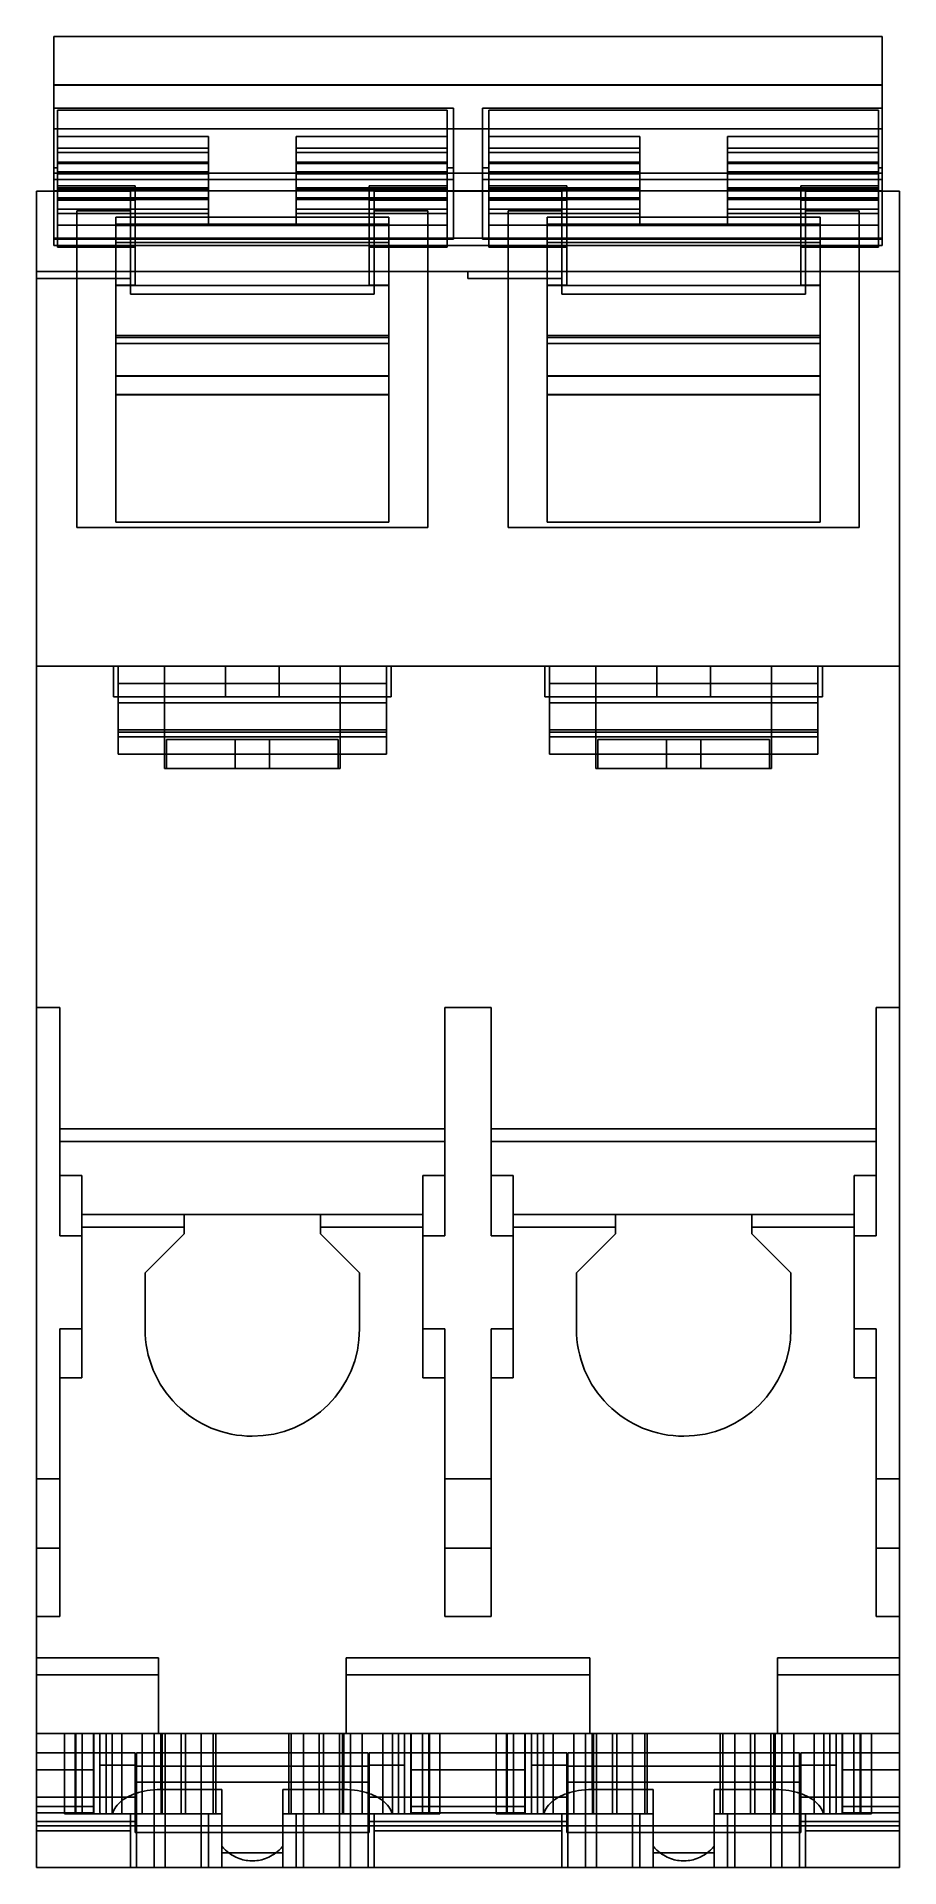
# Model space of a CAD drawing. Header units: millimetres. Extents: x 0 to 35.4, y -68.8 to 6.3.
import ezdxf

# ---------------------------------------------------------------- set-up
doc = ezdxf.new("R2010")
doc.units = ezdxf.units.MM
doc.layers.add('HIDDEN', color=7, linetype='Continuous')
doc.layers.add('THICK', color=7, linetype='Continuous')

msp = doc.modelspace()

# ---------------------------------------------------------------- linework, layer by layer
at = {"layer": 'HIDDEN'}
for p, q in [((0.7, 4.345), (34.7, 4.345)), ((0.7, 3.397), (17.1, 3.397)), ((0.85, 3.321), (16.85, 3.321)), ((0.85, 3.321), (0.85, 0.949)), ((16.85, 3.321), (16.85, 0.949)), ((17.1, 0.949), (17.1, 3.397)), ((18.3, 3.397), (34.7, 3.397)), ((18.3, 0.949), (18.3, 3.397)), ((18.55, 3.321), (18.55, 0.949)), ((18.55, 3.321), (34.55, 3.321)), ((34.55, 3.321), (34.55, 0.949)), ((0.7, 2.546), (34.7, 2.546)), ((0.85, 2.233), (7.05, 2.233)), ((0.85, 1.757), (7.05, 1.757)), ((0.85, 1.578), (7.05, 1.578)), ((7.05, 2.233), (7.05, 1.757)), ((7.05, 1.757), (7.05, 1.158)), ((10.65, 2.233), (10.65, 1.757)), ((16.85, 2.233), (10.65, 2.233)), ((10.65, 1.757), (10.65, 1.158)), ((16.85, 1.757), (10.65, 1.757)), ((16.85, 1.578), (10.65, 1.578)), ((18.55, 2.233), (24.75, 2.233)), ((18.55, 1.757), (24.75, 1.757)), ((18.55, 1.578), (24.75, 1.578)), ((24.75, 2.233), (24.75, 1.757)), ((24.75, 1.757), (24.75, 1.158)), ((28.35, 2.233), (28.35, 1.757)), ((34.55, 2.233), (28.35, 2.233)), ((28.35, 1.757), (28.35, 1.158)), ((34.55, 1.757), (28.35, 1.757)), ((34.55, 1.578), (28.35, 1.578)), ((0.7, 0.949), (0.85, 0.949)), ((0.85, 1.181), (7.05, 1.181)), ((7.05, 1.121), (0.85, 1.121)), ((0.85, -1.98), (0.85, 0.949)), ((0.85, 0.785), (7.05, 0.785)), ((7.05, 0.778), (0.85, 0.778)), ((7.05, 1.181), (7.05, 0.705)), ((10.65, 1.181), (10.65, 0.705)), ((16.85, 1.181), (10.65, 1.181)), ((16.85, 1.121), (10.65, 1.121)), ((16.85, 0.785), (10.65, 0.785)), ((16.85, 0.778), (10.65, 0.778)), ((16.85, -1.98), (16.85, 0.949)), ((16.85, 0.949), (17.1, 0.949)), ((17.1, -1.98), (17.1, 0.949)), ((18.3, -1.98), (18.3, 0.949)), ((18.3, 0.949), (18.55, 0.949)), ((18.55, 1.181), (24.75, 1.181)), ((24.75, 1.121), (18.55, 1.121)), ((18.55, -1.98), (18.55, 0.949)), ((18.55, 0.785), (24.75, 0.785)), ((24.75, 0.778), (18.55, 0.778)), ((24.75, 1.181), (24.75, 0.705)), ((34.55, 1.181), (28.35, 1.181)), ((28.35, 1.181), (28.35, 0.705)), ((34.55, 1.121), (28.35, 1.121)), ((34.55, 0.785), (28.35, 0.785)), ((34.55, 0.778), (28.35, 0.778)), ((34.55, 0.949), (34.7, 0.949)), ((34.55, -1.98), (34.55, 0.949)), ((0.7, 0.729), (34.7, 0.729)), ((0.7, 0.468), (17.1, 0.468)), ((0.85, 0.705), (7.05, 0.705)), ((0.85, 0.209), (4.05, 0.209)), ((0.85, 0.13), (7.05, 0.13)), ((7.05, 0.056), (0.85, 0.056)), ((0.85, 0.049), (7.05, 0.049)), ((4.05, 0.209), (4.05, -0.372)), ((7.05, 0.705), (7.05, 0.049)), ((7.05, 0.049), (7.05, -0.743)), ((10.65, 0.705), (10.65, 0.049)), ((16.85, 0.705), (10.65, 0.705)), ((16.85, 0.13), (10.65, 0.13)), ((16.85, 0.056), (10.65, 0.056)), ((10.65, 0.049), (10.65, -0.743)), ((16.85, 0.049), (10.65, 0.049)), ((16.85, 0.209), (13.65, 0.209)), ((13.65, 0.209), (13.65, -0.372)), ((18.3, 0.468), (34.7, 0.468)), ((18.55, 0.705), (24.75, 0.705)), ((18.55, 0.209), (21.75, 0.209)), ((18.55, 0.13), (24.75, 0.13)), ((24.75, 0.056), (18.55, 0.056)), ((18.55, 0.049), (24.75, 0.049)), ((21.75, 0.209), (21.75, -0.372)), ((24.75, 0.705), (24.75, 0.049)), ((24.75, 0.049), (24.75, -0.743)), ((28.35, 0.705), (28.35, 0.049)), ((34.55, 0.705), (28.35, 0.705)), ((34.55, 0.13), (28.35, 0.13)), ((34.55, 0.056), (28.35, 0.056)), ((34.55, 0.049), (28.35, 0.049)), ((28.35, 0.049), (28.35, -0.743)), ((34.55, 0.209), (31.35, 0.209)), ((31.35, 0.209), (31.35, -0.372)), ((0.7, -0.013), (3.85, -0.013)), ((7.05, -0.287), (0.85, -0.287)), ((0.85, -0.347), (7.05, -0.347)), ((0.85, -0.372), (4.05, -0.372)), ((0.85, -0.743), (7.05, -0.743)), ((3.85, -0.013), (3.85, -2.305)), ((4.05, -0.372), (4.05, -2.305)), ((7.05, -0.743), (7.05, -1.399)), ((16.85, -0.287), (10.65, -0.287)), ((16.85, -0.347), (10.65, -0.347)), ((10.65, -0.743), (10.65, -1.399)), ((16.85, -0.743), (10.65, -0.743)), ((13.65, -0.372), (13.65, -2.305)), ((16.85, -0.372), (13.65, -0.372)), ((13.85, -0.013), (21.55, -0.013)), ((13.85, -0.013), (13.85, -2.305)), ((24.75, -0.287), (18.55, -0.287)), ((18.55, -0.347), (24.75, -0.347)), ((18.55, -0.372), (21.75, -0.372)), ((18.55, -0.743), (24.75, -0.743)), ((21.55, -0.013), (21.55, -2.305)), ((21.75, -0.372), (21.75, -2.305)), ((24.75, -0.743), (24.75, -1.399)), ((34.55, -0.287), (28.35, -0.287)), ((34.55, -0.347), (28.35, -0.347)), ((28.35, -0.743), (28.35, -1.399)), ((34.55, -0.743), (28.35, -0.743)), ((34.55, -0.372), (31.35, -0.372)), ((31.35, -0.372), (31.35, -2.305)), ((31.55, -0.013), (34.7, -0.013)), ((31.55, -0.013), (31.55, -2.305)), ((0.85, -0.923), (7.05, -0.923)), ((0.85, -1.399), (7.05, -1.399)), ((3.85, -0.813), (1.65, -0.813)), ((1.65, -0.813), (1.65, -13.813)), ((3.25, -1.081), (3.25, -1.36)), ((3.25, -1.081), (14.45, -1.081)), ((3.25, -1.081), (14.45, -1.081)), ((3.25, -1.36), (4.05, -1.36)), ((3.25, -1.36), (3.25, -3.865)), ((3.25, -1.37), (14.45, -1.37)), ((14.45, -1.419), (3.25, -1.419)), ((14.45, -1.419), (3.25, -1.419)), ((16.85, -0.923), (10.65, -0.923)), ((16.85, -1.399), (10.65, -1.399)), ((13.65, -1.36), (14.45, -1.36)), ((16.05, -0.813), (13.85, -0.813)), ((14.45, -1.081), (14.45, -1.36)), ((14.45, -1.36), (14.45, -3.865)), ((16.05, -0.813), (16.05, -13.813)), ((18.55, -0.923), (24.75, -0.923)), ((18.55, -1.399), (24.75, -1.399)), ((19.35, -0.813), (19.35, -13.813)), ((21.55, -0.813), (19.35, -0.813)), ((20.95, -1.081), (20.95, -1.36)), ((20.95, -1.081), (32.15, -1.081)), ((20.95, -1.081), (32.15, -1.081)), ((20.95, -1.36), (20.95, -3.865)), ((20.95, -1.36), (21.75, -1.36)), ((20.95, -1.37), (32.15, -1.37)), ((32.15, -1.419), (20.95, -1.419)), ((32.15, -1.419), (20.95, -1.419)), ((34.55, -0.923), (28.35, -0.923)), ((34.55, -1.399), (28.35, -1.399)), ((31.35, -1.36), (32.15, -1.36)), ((33.75, -0.813), (31.55, -0.813)), ((32.15, -1.081), (32.15, -1.36)), ((32.15, -1.36), (32.15, -3.865)), ((33.75, -0.813), (33.75, -13.813)), ((0.7, -1.98), (0.85, -1.98)), ((0.85, -1.98), (16.85, -1.98)), ((0.85, -1.98), (0.85, -2.242)), ((14.45, -2.113), (3.25, -2.113)), ((16.85, -1.98), (17.1, -1.98)), ((16.85, -1.98), (16.85, -2.242)), ((18.3, -1.98), (18.55, -1.98)), ((18.55, -1.98), (34.55, -1.98)), ((18.55, -1.98), (18.55, -2.242)), ((32.15, -2.113), (20.95, -2.113)), ((34.55, -1.98), (34.55, -2.242)), ((34.55, -1.98), (34.7, -1.98)), ((0, -3.313), (0, -3.313)), ((0, -3.313), (0, -3.313)), ((0, -3.593), (3.85, -3.593)), ((3.85, -3.313), (3.85, -3.313)), ((3.85, -3.313), (3.85, -4.233)), ((4.05, -3.865), (4.05, -3.313)), ((13.65, -3.865), (13.65, -3.313)), ((13.85, -3.313), (13.85, -3.313)), ((13.85, -3.313), (13.85, -3.313)), ((13.85, -3.313), (13.85, -4.233)), ((17.7, -3.313), (17.7, -3.313)), ((17.7, -3.593), (17.7, -3.313)), ((17.7, -3.593), (21.55, -3.593)), ((21.55, -3.313), (21.55, -3.313)), ((21.55, -3.313), (21.55, -4.233)), ((21.75, -3.865), (21.75, -3.313)), ((31.35, -3.865), (31.35, -3.313)), ((31.55, -3.313), (31.55, -3.313)), ((31.55, -3.313), (31.55, -3.313)), ((31.55, -3.313), (31.55, -4.233)), ((35.4, -3.313), (35.4, -3.313)), ((35.4, -3.313), (35.4, -3.313)), ((3.25, -3.865), (4.05, -3.865)), ((3.25, -3.875), (3.25, -3.865)), ((3.25, -3.875), (14.45, -3.875)), ((3.25, -5.934), (3.25, -3.875)), ((3.85, -4.233), (13.85, -4.233)), ((3.85, -4.233), (13.85, -4.233)), ((13.65, -3.865), (14.45, -3.865)), ((14.45, -3.875), (14.45, -3.865)), ((14.45, -3.875), (14.45, -5.934)), ((20.95, -3.875), (20.95, -3.865)), ((20.95, -3.865), (21.75, -3.865)), ((20.95, -5.934), (20.95, -3.875)), ((20.95, -3.875), (32.15, -3.875)), ((21.55, -4.233), (31.55, -4.233)), ((21.55, -4.233), (31.55, -4.233)), ((31.35, -3.865), (32.15, -3.865)), ((32.15, -3.875), (32.15, -3.865)), ((32.15, -3.875), (32.15, -5.934)), ((3.25, -6.009), (3.25, -5.934)), ((3.25, -5.934), (14.45, -5.934)), ((3.25, -7.589), (3.25, -6.009)), ((14.45, -6.009), (3.25, -6.009)), ((14.45, -5.934), (14.45, -6.009)), ((14.45, -7.589), (14.45, -6.009)), ((20.95, -6.009), (20.95, -5.934)), ((20.95, -5.934), (32.15, -5.934)), ((20.95, -7.589), (20.95, -6.009)), ((32.15, -6.009), (20.95, -6.009)), ((32.15, -5.934), (32.15, -6.009)), ((32.15, -7.589), (32.15, -6.009)), ((14.45, -6.263), (3.25, -6.263)), ((14.45, -6.267), (3.25, -6.267)), ((32.15, -6.263), (20.95, -6.263)), ((32.15, -6.267), (20.95, -6.267)), ((3.25, -7.605), (3.25, -7.589)), ((14.45, -7.589), (3.25, -7.589)), ((3.25, -7.605), (3.25, -13.577)), ((3.25, -7.605), (14.45, -7.605)), ((14.45, -7.605), (14.45, -7.589)), ((14.45, -7.605), (14.45, -13.577)), ((32.15, -7.589), (20.95, -7.589)), ((20.95, -7.605), (20.95, -7.589)), ((20.95, -7.605), (20.95, -13.577)), ((20.95, -7.605), (32.15, -7.605)), ((32.15, -7.605), (32.15, -7.589)), ((32.15, -7.605), (32.15, -13.577)), ((14.45, -8.359), (3.25, -8.359)), ((14.45, -8.363), (3.25, -8.363)), ((32.15, -8.359), (20.95, -8.359)), ((32.15, -8.363), (20.95, -8.363)), ((16.05, -13.813), (1.65, -13.813)), ((3.25, -13.577), (3.25, -13.601)), ((14.45, -13.601), (3.25, -13.601)), ((14.45, -13.577), (14.45, -13.601)), ((33.75, -13.813), (19.35, -13.813)), ((20.95, -13.577), (20.95, -13.601)), ((32.15, -13.601), (20.95, -13.601)), ((32.15, -13.577), (32.15, -13.601)), ((0, -19.513), (0, -19.513)), ((0, -19.513), (0, -19.513)), ((3.15, -19.513), (3.15, -20.763)), ((3.15, -19.513), (3.15, -20.763)), ((3.35, -19.513), (3.35, -19.513)), ((3.35, -19.513), (3.35, -20.213)), ((5.25, -19.513), (5.25, -19.513)), ((5.25, -19.513), (5.25, -19.513)), ((5.25, -19.513), (5.25, -20.763)), ((7.75, -19.513), (7.75, -20.763)), ((9.949, -19.513), (9.949, -20.763)), ((12.45, -19.513), (12.45, -19.513)), ((12.45, -19.513), (12.45, -19.513)), ((12.45, -19.513), (12.45, -20.763)), ((14.35, -19.513), (14.35, -19.513)), ((14.35, -19.513), (14.35, -20.213)), ((14.55, -20.763), (14.55, -19.513)), ((14.55, -20.763), (14.55, -19.513)), ((20.85, -19.513), (20.85, -20.763)), ((20.85, -19.513), (20.85, -20.763)), ((21.05, -19.513), (21.05, -19.513)), ((21.05, -19.513), (21.05, -20.213)), ((22.95, -19.513), (22.95, -19.513)), ((22.95, -19.513), (22.95, -20.763)), ((22.95, -19.513), (22.95, -19.513)), ((25.45, -19.513), (25.45, -20.763)), ((27.649, -19.513), (27.649, -20.763)), ((30.15, -19.513), (30.15, -19.513)), ((30.15, -19.513), (30.15, -20.763)), ((30.15, -19.513), (30.15, -19.513)), ((32.05, -19.513), (32.05, -19.513)), ((32.05, -19.513), (32.05, -20.213)), ((32.25, -20.763), (32.25, -19.513)), ((32.25, -20.763), (32.25, -19.513)), ((35.4, -19.513), (35.4, -19.513)), ((35.4, -19.513), (35.4, -19.513)), ((14.35, -20.213), (3.35, -20.213)), ((3.35, -20.213), (3.35, -20.213)), ((3.35, -20.213), (3.35, -22.113)), ((3.35, -20.213), (3.35, -20.213)), ((14.35, -20.213), (3.35, -20.213)), ((14.35, -20.213), (14.35, -20.213)), ((14.35, -20.213), (14.35, -22.113)), ((14.35, -20.213), (14.35, -20.213)), ((32.05, -20.213), (21.05, -20.213)), ((21.05, -20.213), (21.05, -20.213)), ((21.05, -20.213), (21.05, -22.113)), ((21.05, -20.213), (21.05, -20.213)), ((32.05, -20.213), (21.05, -20.213)), ((32.05, -20.213), (32.05, -20.213)), ((32.05, -20.213), (32.05, -22.113)), ((32.05, -20.213), (32.05, -20.213)), ((5.25, -20.763), (3.15, -20.763)), ((14.35, -21.013), (3.35, -21.013)), ((14.35, -21.013), (3.35, -21.013)), ((5.25, -20.763), (5.25, -20.763)), ((5.25, -20.763), (5.25, -23.713)), ((5.25, -20.763), (5.25, -20.763)), ((5.25, -20.763), (5.25, -23.713)), ((14.55, -20.763), (12.45, -20.763)), ((12.45, -20.763), (12.45, -20.763)), ((12.45, -20.763), (12.45, -23.713)), ((12.45, -20.763), (12.45, -20.763)), ((12.45, -20.763), (12.45, -23.713)), ((14.55, -20.763), (14.55, -20.763)), ((22.95, -20.763), (20.85, -20.763)), ((32.05, -21.013), (21.05, -21.013)), ((32.05, -21.013), (21.05, -21.013)), ((22.95, -20.763), (22.95, -20.763)), ((22.95, -20.763), (22.95, -23.713)), ((22.95, -20.763), (22.95, -20.763)), ((22.95, -20.763), (22.95, -23.713)), ((32.25, -20.763), (30.15, -20.763)), ((30.15, -20.763), (30.15, -20.763)), ((30.15, -20.763), (30.15, -23.713)), ((30.15, -20.763), (30.15, -20.763)), ((30.15, -20.763), (30.15, -23.713)), ((32.25, -20.763), (32.25, -20.763)), ((3.35, -22.113), (3.35, -23.113)), ((14.35, -22.113), (3.35, -22.113)), ((14.35, -22.113), (3.35, -22.113)), ((14.35, -22.213), (3.35, -22.213)), ((14.35, -22.213), (3.35, -22.213)), ((14.35, -22.413), (3.35, -22.413)), ((14.35, -22.413), (3.35, -22.413)), ((5.329, -23.713), (5.329, -22.513)), ((5.329, -22.513), (12.371, -22.513)), ((5.329, -23.713), (5.329, -22.513)), ((5.329, -23.713), (5.329, -22.513)), ((5.329, -23.713), (5.329, -22.513)), ((8.15, -22.513), (8.15, -22.513)), ((8.15, -22.513), (8.15, -22.513)), ((8.15, -22.513), (8.15, -23.713)), ((8.15, -22.513), (8.15, -22.513)), ((8.15, -22.513), (8.15, -22.513)), ((9.55, -22.513), (9.55, -22.513)), ((9.55, -22.513), (9.55, -22.513)), ((9.55, -22.513), (9.55, -23.713)), ((9.55, -22.513), (9.55, -22.513)), ((9.55, -22.513), (9.55, -22.513)), ((12.371, -23.713), (12.371, -22.513)), ((12.371, -23.713), (12.371, -22.513)), ((12.371, -23.713), (12.371, -22.513)), ((12.371, -23.713), (12.371, -22.513)), ((14.35, -22.113), (14.35, -23.113)), ((21.05, -22.113), (21.05, -23.113)), ((32.05, -22.113), (21.05, -22.113)), ((32.05, -22.113), (21.05, -22.113)), ((32.05, -22.213), (21.05, -22.213)), ((32.05, -22.213), (21.05, -22.213)), ((32.05, -22.413), (21.05, -22.413)), ((32.05, -22.413), (21.05, -22.413)), ((23.029, -23.713), (23.029, -22.513)), ((23.029, -23.713), (23.029, -22.513)), ((23.029, -23.713), (23.029, -22.513)), ((23.029, -22.513), (30.071, -22.513)), ((23.029, -23.713), (23.029, -22.513)), ((25.85, -22.513), (25.85, -22.513)), ((25.85, -22.513), (25.85, -22.513)), ((25.85, -22.513), (25.85, -22.513)), ((25.85, -22.513), (25.85, -22.513)), ((25.85, -22.513), (25.85, -23.713)), ((27.25, -22.513), (27.25, -22.513)), ((27.25, -22.513), (27.25, -22.513)), ((27.25, -22.513), (27.25, -22.513)), ((27.25, -22.513), (27.25, -22.513)), ((27.25, -22.513), (27.25, -23.713)), ((30.071, -23.713), (30.071, -22.513)), ((30.071, -23.713), (30.071, -22.513)), ((30.071, -23.713), (30.071, -22.513)), ((30.071, -23.713), (30.071, -22.513)), ((32.05, -22.113), (32.05, -23.113)), ((3.35, -23.113), (3.35, -23.113)), ((3.35, -23.113), (3.35, -23.113)), ((14.35, -23.113), (3.35, -23.113)), ((14.35, -23.113), (14.35, -23.113)), ((14.35, -23.113), (14.35, -23.113)), ((21.05, -23.113), (21.05, -23.113)), ((21.05, -23.113), (21.05, -23.113)), ((32.05, -23.113), (21.05, -23.113)), ((32.05, -23.113), (32.05, -23.113)), ((32.05, -23.113), (32.05, -23.113)), ((5.25, -23.713), (5.329, -23.713)), ((5.329, -23.713), (8.15, -23.713)), ((8.15, -23.713), (8.15, -23.713)), ((8.15, -23.713), (8.15, -23.713)), ((8.15, -23.713), (9.55, -23.713)), ((8.15, -23.713), (8.15, -23.713)), ((8.15, -23.713), (8.15, -23.713)), ((9.55, -23.713), (9.55, -23.713)), ((9.55, -23.713), (9.55, -23.713)), ((9.55, -23.713), (12.371, -23.713)), ((9.55, -23.713), (9.55, -23.713)), ((9.55, -23.713), (9.55, -23.713)), ((12.45, -23.713), (12.371, -23.713)), ((22.95, -23.713), (23.029, -23.713)), ((23.029, -23.713), (25.85, -23.713)), ((25.85, -23.713), (25.85, -23.713)), ((25.85, -23.713), (25.85, -23.713)), ((25.85, -23.713), (25.85, -23.713)), ((25.85, -23.713), (25.85, -23.713)), ((25.85, -23.713), (27.25, -23.713)), ((27.25, -23.713), (27.25, -23.713)), ((27.25, -23.713), (27.25, -23.713)), ((27.25, -23.713), (27.25, -23.713)), ((27.25, -23.713), (27.25, -23.713)), ((27.25, -23.713), (30.071, -23.713)), ((30.15, -23.713), (30.071, -23.713)), ((0, -33.513), (0, -33.513)), ((0, -33.513), (0, -33.513)), ((0.95, -33.513), (0.95, -33.513)), ((0.95, -33.513), (0.95, -33.513)), ((16.75, -33.513), (16.75, -33.513)), ((16.75, -33.513), (16.75, -33.513)), ((18.65, -33.513), (18.65, -33.513)), ((18.65, -33.513), (18.65, -33.513)), ((34.45, -33.513), (34.45, -33.513)), ((34.45, -33.513), (34.45, -33.513)), ((35.4, -33.513), (35.4, -33.513)), ((35.4, -33.513), (35.4, -33.513)), ((0.95, -38.493), (16.75, -38.493)), ((0.95, -39.013), (16.75, -39.013)), ((18.65, -38.493), (34.45, -38.493)), ((18.65, -39.013), (34.45, -39.013)), ((0.95, -40.413), (1.85, -40.413)), ((16.75, -40.413), (15.85, -40.413)), ((18.65, -40.413), (19.55, -40.413)), ((34.45, -40.413), (33.55, -40.413)), ((1.85, -42.013), (6.05, -42.013)), ((6.05, -42.013), (6.05, -42.013)), ((6.05, -42.013), (6.05, -42.013)), ((11.65, -42.013), (15.85, -42.013)), ((11.65, -42.013), (11.65, -42.013)), ((11.65, -42.013), (11.65, -42.013)), ((19.55, -42.013), (23.75, -42.013)), ((23.75, -42.013), (23.75, -42.013)), ((23.75, -42.013), (23.75, -42.013)), ((29.35, -42.013), (29.35, -42.013)), ((29.35, -42.013), (33.55, -42.013)), ((29.35, -42.013), (29.35, -42.013)), ((1.85, -42.532), (6.05, -42.532)), ((6.05, -42.813), (6.05, -42.813)), ((6.05, -42.813), (6.05, -42.813)), ((11.65, -42.532), (15.85, -42.532)), ((11.65, -42.813), (11.65, -42.813)), ((11.65, -42.813), (11.65, -42.813)), ((19.55, -42.532), (23.75, -42.532)), ((23.75, -42.813), (23.75, -42.813)), ((23.75, -42.813), (23.75, -42.813)), ((29.35, -42.532), (33.55, -42.532)), ((29.35, -42.813), (29.35, -42.813)), ((29.35, -42.813), (29.35, -42.813)), ((0.95, -42.895), (1.85, -42.895)), ((16.75, -42.895), (15.85, -42.895)), ((18.65, -42.895), (19.55, -42.895)), ((34.45, -42.895), (33.55, -42.895)), ((4.45, -44.413), (4.45, -44.413)), ((4.45, -44.413), (4.45, -44.413)), ((13.25, -44.413), (13.25, -44.413)), ((13.25, -44.413), (13.25, -44.413)), ((22.15, -44.413), (22.15, -44.413)), ((22.15, -44.413), (22.15, -44.413)), ((30.95, -44.413), (30.95, -44.413)), ((30.95, -44.413), (30.95, -44.413)), ((0.95, -46.713), (0.95, -46.713)), ((0.95, -46.713), (0.95, -46.713)), ((1.85, -46.713), (1.85, -46.713)), ((1.85, -46.713), (1.85, -48.713)), ((1.85, -46.713), (1.85, -46.713)), ((4.45, -46.713), (4.45, -46.713)), ((4.45, -46.713), (4.45, -46.713)), ((13.25, -46.713), (13.25, -46.713)), ((13.25, -46.713), (13.25, -46.713)), ((15.85, -46.713), (15.85, -46.713)), ((15.85, -46.713), (15.85, -46.713)), ((15.85, -46.713), (15.85, -48.713)), ((16.75, -46.713), (16.75, -46.713)), ((16.75, -46.713), (16.75, -46.713)), ((18.65, -46.713), (18.65, -46.713)), ((18.65, -46.713), (18.65, -46.713)), ((19.55, -46.713), (19.55, -46.713)), ((19.55, -46.713), (19.55, -48.713)), ((19.55, -46.713), (19.55, -46.713)), ((22.15, -46.713), (22.15, -46.713)), ((22.15, -46.713), (22.15, -46.713)), ((30.95, -46.713), (30.95, -46.713)), ((30.95, -46.713), (30.95, -46.713)), ((33.55, -46.713), (33.55, -46.713)), ((33.55, -46.713), (33.55, -48.713)), ((33.55, -46.713), (33.55, -46.713)), ((34.45, -46.713), (34.45, -46.713)), ((34.45, -46.713), (34.45, -46.713)), ((0.95, -48.713), (0.95, -48.713)), ((0.95, -48.713), (0.95, -48.713)), ((0.95, -48.713), (1.85, -48.713)), ((1.85, -48.713), (1.85, -48.713)), ((1.85, -48.713), (1.85, -48.713)), ((15.85, -48.713), (15.85, -48.713)), ((15.85, -48.713), (15.85, -48.713)), ((16.75, -48.713), (15.85, -48.713)), ((16.75, -48.713), (16.75, -48.713)), ((16.75, -48.713), (16.75, -48.713)), ((18.65, -48.713), (18.65, -48.713)), ((18.65, -48.713), (18.65, -48.713)), ((18.65, -48.713), (19.55, -48.713)), ((19.55, -48.713), (19.55, -48.713)), ((19.55, -48.713), (19.55, -48.713)), ((33.55, -48.713), (33.55, -48.713)), ((33.55, -48.713), (33.55, -48.713)), ((34.45, -48.713), (33.55, -48.713)), ((34.45, -48.713), (34.45, -48.713)), ((34.45, -48.713), (34.45, -48.713)), ((0, -52.863), (0.95, -52.863)), ((18.65, -52.863), (16.75, -52.863)), ((35.4, -52.863), (34.45, -52.863)), ((0, -55.713), (0.95, -55.713)), ((18.65, -55.713), (16.75, -55.713)), ((35.4, -55.713), (34.45, -55.713)), ((0, -58.513), (0, -58.513)), ((0, -58.513), (0, -58.513)), ((0.95, -58.513), (0.95, -58.513)), ((0.95, -58.513), (0.95, -58.513)), ((16.75, -58.513), (16.75, -58.513)), ((16.75, -58.513), (16.75, -58.513)), ((18.65, -58.513), (18.65, -58.513)), ((18.65, -58.513), (18.65, -58.513)), ((34.45, -58.513), (34.45, -58.513)), ((34.45, -58.513), (34.45, -58.513)), ((35.4, -58.513), (35.4, -58.513)), ((35.4, -58.513), (35.4, -58.513)), ((0, -60.205), (5, -60.205)), ((5, -60.205), (5, -63.313)), ((12.7, -60.205), (12.7, -63.313)), ((22.7, -60.205), (12.7, -60.205)), ((22.7, -60.205), (22.7, -63.313)), ((30.4, -60.205), (30.4, -63.313)), ((35.4, -60.205), (30.4, -60.205)), ((0, -60.904), (5, -60.904)), ((22.7, -60.904), (12.7, -60.904)), ((35.4, -60.904), (30.4, -60.904)), ((0, -63.313), (1.15, -63.313)), ((0, -63.313), (0, -63.313)), ((0, -63.313), (0, -63.313)), ((1.613, -63.313), (1.15, -63.313)), ((2.85, -63.313), (1.15, -63.313)), ((1.15, -63.313), (1.15, -66.613)), ((1.15, -63.313), (1.15, -66.613)), ((1.583, -63.313), (1.583, -66.613)), ((1.613, -63.313), (3.1, -63.313)), ((1.613, -63.313), (1.613, -66.613)), ((1.865, -63.313), (1.865, -66.613)), ((2.33, -63.313), (2.33, -66.613)), ((2.35, -63.313), (2.35, -63.313)), ((2.35, -63.313), (2.35, -66.613)), ((2.6, -63.313), (2.6, -63.313)), ((2.6, -63.313), (2.6, -66.511)), ((2.85, -63.313), (2.85, -63.313)), ((3.1, -63.313), (3.1, -63.313)), ((3.105, -63.313), (3.5, -63.313)), ((3.5, -63.313), (3.5, -66.613)), ((3.5, -63.313), (3.5, -63.313)), ((4.336, -63.313), (4.336, -66.613)), ((4.824, -63.313), (4.824, -68.813)), ((5, -63.313), (5, -63.313)), ((5.107, -66.613), (5.107, -63.313)), ((5.153, -63.313), (5.153, -66.613)), ((5.268, -63.313), (5.268, -68.813)), ((5.928, -63.313), (5.928, -66.613)), ((6.107, -63.313), (6.107, -66.613)), ((6.107, -63.313), (6.107, -66.613)), ((6.75, -63.313), (6.75, -63.313)), ((6.75, -63.313), (6.75, -68.813)), ((7.25, -63.313), (7.25, -66.613)), ((7.35, -63.313), (7.35, -63.313)), ((7.35, -63.313), (7.35, -66.613)), ((10.35, -63.313), (10.35, -63.313)), ((10.35, -63.313), (10.35, -66.613)), ((10.45, -63.313), (10.45, -66.613)), ((10.95, -63.313), (10.95, -63.313)), ((10.95, -63.313), (10.95, -68.813)), ((11.593, -63.313), (11.593, -66.613)), ((11.593, -63.313), (11.593, -66.613)), ((11.772, -63.313), (11.772, -66.613)), ((12.432, -63.313), (12.432, -68.813)), ((12.547, -63.313), (12.547, -66.613)), ((12.593, -63.313), (12.593, -66.613)), ((12.7, -63.313), (12.7, -63.313)), ((12.876, -63.313), (12.876, -68.813)), ((13.364, -63.313), (13.364, -66.613)), ((14.595, -63.313), (14.2, -63.313)), ((14.2, -63.313), (14.2, -63.313)), ((14.2, -63.313), (14.2, -66.613)), ((14.6, -63.313), (16.087, -63.313)), ((14.6, -63.313), (14.6, -63.313)), ((16.55, -63.313), (14.85, -63.313)), ((14.85, -63.313), (14.85, -63.313)), ((15.1, -63.313), (15.1, -63.313)), ((15.1, -63.313), (15.1, -66.511)), ((15.35, -63.313), (15.35, -63.313)), ((15.35, -63.313), (15.35, -66.613)), ((15.37, -63.313), (15.37, -66.613)), ((15.835, -63.313), (15.835, -66.613)), ((16.55, -63.313), (16.087, -63.313)), ((16.087, -63.313), (16.087, -66.613)), ((16.117, -63.313), (16.117, -66.613)), ((16.55, -63.313), (16.55, -66.613)), ((16.55, -63.313), (18.85, -63.313)), ((16.55, -63.313), (16.55, -66.613)), ((19.313, -63.313), (18.85, -63.313)), ((18.85, -63.313), (18.85, -66.613)), ((20.55, -63.313), (18.85, -63.313)), ((18.85, -63.313), (18.85, -66.613)), ((19.283, -63.313), (19.283, -66.613)), ((19.313, -63.313), (20.8, -63.313)), ((19.313, -63.313), (19.313, -66.613)), ((19.565, -63.313), (19.565, -66.613)), ((20.03, -63.313), (20.03, -66.613)), ((20.05, -63.313), (20.05, -63.313)), ((20.05, -63.313), (20.05, -66.613)), ((20.3, -63.313), (20.3, -63.313)), ((20.3, -63.313), (20.3, -66.511)), ((20.55, -63.313), (20.55, -63.313)), ((20.8, -63.313), (20.8, -63.313)), ((20.805, -63.313), (21.2, -63.313)), ((21.2, -63.313), (21.2, -66.613)), ((21.2, -63.313), (21.2, -63.313)), ((22.036, -63.313), (22.036, -66.613)), ((22.524, -63.313), (22.524, -68.813)), ((22.7, -63.313), (22.7, -63.313)), ((22.807, -66.613), (22.807, -63.313)), ((22.853, -63.313), (22.853, -66.613)), ((22.968, -63.313), (22.968, -68.813)), ((23.628, -63.313), (23.628, -66.613)), ((23.807, -63.313), (23.807, -66.613)), ((23.807, -63.313), (23.807, -66.613)), ((24.45, -63.313), (24.45, -63.313)), ((24.45, -63.313), (24.45, -68.813)), ((24.95, -63.313), (24.95, -66.613)), ((25.05, -63.313), (25.05, -63.313)), ((25.05, -63.313), (25.05, -66.613)), ((28.05, -63.313), (28.05, -63.313)), ((28.05, -63.313), (28.05, -66.613)), ((28.15, -63.313), (28.15, -66.613)), ((28.65, -63.313), (28.65, -63.313)), ((28.65, -63.313), (28.65, -68.813)), ((29.293, -63.313), (29.293, -66.613)), ((29.293, -63.313), (29.293, -66.613)), ((29.472, -63.313), (29.472, -66.613)), ((30.132, -63.313), (30.132, -68.813)), ((30.247, -63.313), (30.247, -66.613)), ((30.293, -63.313), (30.293, -66.613)), ((30.4, -63.313), (30.4, -63.313)), ((30.576, -63.313), (30.576, -68.813)), ((31.064, -63.313), (31.064, -66.613)), ((32.295, -63.313), (31.9, -63.313)), ((31.9, -63.313), (31.9, -66.613)), ((31.9, -63.313), (31.9, -63.313)), ((32.3, -63.313), (32.3, -63.313)), ((32.3, -63.313), (33.787, -63.313)), ((34.25, -63.313), (32.55, -63.313)), ((32.55, -63.313), (32.55, -63.313)), ((32.8, -63.313), (32.8, -63.313)), ((32.8, -63.313), (32.8, -66.511)), ((33.05, -63.313), (33.05, -63.313)), ((33.05, -63.313), (33.05, -66.613)), ((33.07, -63.313), (33.07, -66.613)), ((33.535, -63.313), (33.535, -66.613)), ((33.787, -63.313), (33.787, -66.613)), ((34.25, -63.313), (33.787, -63.313)), ((33.817, -63.313), (33.817, -66.613)), ((34.25, -63.313), (34.25, -66.613)), ((34.25, -63.313), (35.4, -63.313)), ((34.25, -63.313), (34.25, -66.613)), ((35.4, -63.313), (35.4, -63.313)), ((35.4, -63.313), (35.4, -63.313)), ((0, -64.113), (4.05, -64.113)), ((2.6, -64.613), (4.1, -64.613)), ((4.05, -64.113), (4.05, -65.933)), ((4.1, -64.113), (13.6, -64.113)), ((4.1, -64.113), (4.1, -64.613)), ((4.1, -66.613), (4.1, -64.613)), ((13.6, -64.113), (13.6, -64.613)), ((15.1, -64.613), (13.6, -64.613)), ((13.6, -66.613), (13.6, -64.613)), ((13.65, -64.113), (21.75, -64.113)), ((13.65, -64.113), (13.65, -65.933)), ((20.3, -64.613), (21.8, -64.613)), ((21.75, -64.113), (21.75, -65.933)), ((21.8, -64.113), (31.3, -64.113)), ((21.8, -64.113), (21.8, -64.613)), ((21.8, -66.613), (21.8, -64.613)), ((31.3, -64.113), (31.3, -64.613)), ((32.8, -64.613), (31.3, -64.613)), ((31.3, -66.613), (31.3, -64.613)), ((31.35, -64.113), (35.4, -64.113)), ((31.35, -64.113), (31.35, -65.933)), ((0, -64.813), (0, -64.813)), ((0, -64.813), (2.35, -64.813)), ((2.35, -64.813), (2.35, -64.813)), ((4.1, -64.659), (13.6, -64.659)), ((4.1, -65.313), (13.6, -65.313)), ((15.35, -64.813), (15.35, -64.813)), ((15.35, -64.813), (20.05, -64.813)), ((20.05, -64.813), (20.05, -64.813)), ((21.8, -64.659), (31.3, -64.659)), ((21.8, -65.313), (31.3, -65.313)), ((33.05, -64.813), (33.05, -64.813)), ((33.05, -64.813), (35.4, -64.813)), ((35.4, -64.813), (35.4, -64.813)), ((0, -65.933), (4.05, -65.933)), ((4.05, -65.933), (4.05, -66.926)), ((13.65, -65.933), (21.75, -65.933)), ((13.65, -65.933), (13.65, -66.926)), ((21.75, -65.933), (21.75, -66.926)), ((31.35, -65.933), (35.4, -65.933)), ((31.35, -65.933), (31.35, -66.926)), ((0, -66.313), (2.35, -66.313)), ((0, -66.577), (2.35, -66.577)), ((2.85, -66.613), (1.15, -66.613)), ((2.35, -66.613), (2.35, -66.613)), ((2.6, -66.525), (2.6, -66.511)), ((2.6, -66.54), (2.6, -66.525)), ((2.6, -66.554), (2.6, -66.54)), ((2.601, -66.569), (2.6, -66.554)), ((2.601, -66.584), (2.601, -66.569)), ((2.601, -66.598), (2.601, -66.584)), ((2.602, -66.613), (2.601, -66.598)), ((2.85, -66.613), (2.85, -66.613)), ((3.1, -66.613), (3.1, -66.613)), ((3.105, -66.613), (3.5, -66.613)), ((3.5, -66.613), (3.5, -66.613)), ((3.85, -66.613), (3.85, -66.613)), ((3.85, -68.813), (3.85, -66.613)), ((3.85, -66.613), (3.85, -66.613)), ((3.85, -66.613), (3.85, -66.613)), ((3.85, -66.613), (3.85, -66.613)), ((5.49, -66.613), (3.85, -66.613)), ((4.1, -66.613), (4.1, -68.813)), ((4.1, -66.613), (4.1, -66.613)), ((5.49, -66.613), (5.928, -66.613)), ((7.05, -66.613), (5.928, -66.613)), ((7.05, -66.613), (7.05, -66.613)), ((7.05, -66.613), (7.05, -66.613)), ((7.35, -66.613), (7.35, -66.613)), ((7.6, -66.613), (7.6, -66.613)), ((7.6, -66.613), (7.6, -66.613)), ((10.1, -66.613), (10.1, -66.613)), ((10.1, -66.613), (10.1, -66.613)), ((10.35, -66.613), (10.35, -66.613)), ((10.65, -66.613), (10.65, -66.613)), ((10.65, -66.613), (10.65, -66.613)), ((11.772, -66.613), (10.65, -66.613)), ((11.772, -66.613), (12.21, -66.613)), ((13.85, -66.613), (12.21, -66.613)), ((13.6, -66.613), (13.6, -68.813)), ((13.6, -66.613), (13.6, -66.613)), ((13.85, -68.813), (13.85, -66.613)), ((13.85, -66.613), (13.85, -66.613)), ((13.85, -66.613), (13.85, -66.613)), ((13.85, -66.613), (13.85, -66.613)), ((13.85, -66.613), (13.85, -66.613)), ((14.595, -66.613), (14.2, -66.613)), ((14.2, -66.613), (14.2, -66.613)), ((14.6, -66.613), (14.6, -66.613)), ((16.55, -66.613), (14.85, -66.613)), ((14.85, -66.613), (14.85, -66.613)), ((15.099, -66.598), (15.098, -66.613)), ((15.1, -66.554), (15.099, -66.569)), ((15.099, -66.569), (15.099, -66.584)), ((15.099, -66.584), (15.099, -66.598)), ((15.1, -66.511), (15.1, -66.525)), ((15.1, -66.525), (15.1, -66.54)), ((15.1, -66.54), (15.1, -66.554)), ((15.35, -66.313), (20.05, -66.313)), ((15.35, -66.577), (20.05, -66.577)), ((15.35, -66.613), (15.35, -66.613)), ((20.55, -66.613), (18.85, -66.613)), ((20.05, -66.613), (20.05, -66.613)), ((20.3, -66.525), (20.3, -66.511)), ((20.3, -66.54), (20.3, -66.525)), ((20.3, -66.554), (20.3, -66.54)), ((20.301, -66.569), (20.3, -66.554)), ((20.301, -66.584), (20.301, -66.569)), ((20.301, -66.598), (20.301, -66.584)), ((20.302, -66.613), (20.301, -66.598)), ((20.55, -66.613), (20.55, -66.613)), ((20.8, -66.613), (20.8, -66.613)), ((20.805, -66.613), (21.2, -66.613)), ((21.2, -66.613), (21.2, -66.613)), ((21.55, -66.613), (21.55, -66.613)), ((21.55, -68.813), (21.55, -66.613)), ((21.55, -66.613), (21.55, -66.613)), ((21.55, -66.613), (21.55, -66.613)), ((21.55, -66.613), (21.55, -66.613)), ((23.19, -66.613), (21.55, -66.613)), ((21.8, -66.613), (21.8, -68.813)), ((21.8, -66.613), (21.8, -66.613)), ((23.19, -66.613), (23.628, -66.613)), ((24.75, -66.613), (23.628, -66.613)), ((24.75, -66.613), (24.75, -66.613)), ((24.75, -66.613), (24.75, -66.613)), ((25.05, -66.613), (25.05, -66.613)), ((25.3, -66.613), (25.3, -66.613)), ((25.3, -66.613), (25.3, -66.613)), ((27.8, -66.613), (27.8, -66.613)), ((27.8, -66.613), (27.8, -66.613)), ((28.05, -66.613), (28.05, -66.613)), ((28.35, -66.613), (28.35, -66.613)), ((28.35, -66.613), (28.35, -66.613)), ((29.472, -66.613), (28.35, -66.613)), ((29.472, -66.613), (29.91, -66.613)), ((31.55, -66.613), (29.91, -66.613)), ((31.3, -66.613), (31.3, -68.813)), ((31.3, -66.613), (31.3, -66.613)), ((31.55, -66.613), (31.55, -66.613)), ((31.55, -66.613), (31.55, -66.613)), ((31.55, -66.613), (31.55, -66.613)), ((31.55, -66.613), (31.55, -66.613)), ((31.55, -68.813), (31.55, -66.613)), ((32.295, -66.613), (31.9, -66.613)), ((31.9, -66.613), (31.9, -66.613)), ((32.3, -66.613), (32.3, -66.613)), ((34.25, -66.613), (32.55, -66.613)), ((32.55, -66.613), (32.55, -66.613)), ((32.799, -66.598), (32.798, -66.613)), ((32.8, -66.554), (32.799, -66.569)), ((32.799, -66.569), (32.799, -66.584)), ((32.799, -66.584), (32.799, -66.598)), ((32.8, -66.511), (32.8, -66.525)), ((32.8, -66.525), (32.8, -66.54)), ((32.8, -66.54), (32.8, -66.554)), ((33.05, -66.313), (35.4, -66.313)), ((33.05, -66.577), (35.4, -66.577)), ((33.05, -66.613), (33.05, -66.613)), ((0, -66.926), (4.05, -66.926)), ((35.4, -67.113), (0, -67.113)), ((0, -67.313), (3.85, -67.313)), ((4.05, -66.926), (4.05, -67.384)), ((4.05, -67.384), (13.65, -67.384)), ((13.65, -66.926), (21.75, -66.926)), ((13.65, -66.926), (13.65, -67.384)), ((13.85, -67.313), (21.55, -67.313)), ((21.75, -66.926), (21.75, -67.384)), ((21.75, -67.384), (31.35, -67.384)), ((31.35, -66.926), (31.35, -67.384)), ((31.35, -66.926), (35.4, -66.926)), ((31.55, -67.313), (35.4, -67.313)), ((7.671, -68.027), (7.6, -67.944)), ((10.1, -68.213), (7.6, -68.213)), ((7.743, -68.1), (7.671, -68.027)), ((7.814, -68.164), (7.743, -68.1)), ((7.886, -68.222), (7.814, -68.164)), ((7.957, -68.273), (7.886, -68.222)), ((8.029, -68.318), (7.957, -68.273)), ((8.1, -68.358), (8.029, -68.318)), ((8.171, -68.394), (8.1, -68.358)), ((9.6, -68.358), (9.529, -68.394)), ((9.671, -68.318), (9.6, -68.358)), ((9.743, -68.273), (9.671, -68.318)), ((9.814, -68.222), (9.743, -68.273)), ((9.886, -68.164), (9.814, -68.222)), ((9.957, -68.1), (9.886, -68.164)), ((10.029, -68.027), (9.957, -68.1)), ((10.1, -67.944), (10.029, -68.027)), ((25.371, -68.027), (25.3, -67.944)), ((27.8, -68.213), (25.3, -68.213)), ((25.443, -68.1), (25.371, -68.027)), ((25.514, -68.164), (25.443, -68.1)), ((25.586, -68.222), (25.514, -68.164)), ((25.657, -68.273), (25.586, -68.222)), ((25.729, -68.318), (25.657, -68.273)), ((25.8, -68.358), (25.729, -68.318)), ((25.871, -68.394), (25.8, -68.358)), ((27.3, -68.358), (27.229, -68.394)), ((27.371, -68.318), (27.3, -68.358)), ((27.443, -68.273), (27.371, -68.318)), ((27.514, -68.222), (27.443, -68.273)), ((27.586, -68.164), (27.514, -68.222)), ((27.657, -68.1), (27.586, -68.164)), ((27.729, -68.027), (27.657, -68.1)), ((27.8, -67.944), (27.729, -68.027)), ((0, -68.813), (0, -68.813)), ((0, -68.813), (0, -68.813)), ((3.85, -68.813), (3.85, -68.813)), ((4.1, -68.813), (4.1, -68.813)), ((6.75, -68.813), (6.75, -68.813)), ((7.05, -68.813), (7.05, -68.813)), ((7.6, -68.813), (7.6, -68.813)), ((7.6, -68.813), (7.6, -68.813)), ((8.243, -68.425), (8.171, -68.394)), ((8.314, -68.452), (8.243, -68.425)), ((8.386, -68.476), (8.314, -68.452)), ((8.457, -68.496), (8.386, -68.476)), ((8.529, -68.512), (8.457, -68.496)), ((8.6, -68.525), (8.529, -68.512)), ((8.671, -68.535), (8.6, -68.525)), ((8.743, -68.541), (8.671, -68.535)), ((8.814, -68.544), (8.743, -68.541)), ((8.886, -68.544), (8.814, -68.544)), ((8.957, -68.541), (8.886, -68.544)), ((9.029, -68.535), (8.957, -68.541)), ((9.1, -68.525), (9.029, -68.535)), ((9.171, -68.512), (9.1, -68.525)), ((9.243, -68.496), (9.171, -68.512)), ((9.314, -68.476), (9.243, -68.496)), ((9.386, -68.452), (9.314, -68.476)), ((9.457, -68.425), (9.386, -68.452)), ((9.529, -68.394), (9.457, -68.425)), ((10.1, -68.813), (10.1, -68.813)), ((10.1, -68.813), (10.1, -68.813)), ((10.65, -68.813), (10.65, -68.813)), ((10.95, -68.813), (10.95, -68.813)), ((13.6, -68.813), (13.6, -68.813)), ((13.85, -68.813), (13.85, -68.813)), ((21.55, -68.813), (21.55, -68.813)), ((21.8, -68.813), (21.8, -68.813)), ((24.45, -68.813), (24.45, -68.813)), ((24.75, -68.813), (24.75, -68.813)), ((25.3, -68.813), (25.3, -68.813)), ((25.3, -68.813), (25.3, -68.813)), ((25.943, -68.425), (25.871, -68.394)), ((26.014, -68.452), (25.943, -68.425)), ((26.086, -68.476), (26.014, -68.452)), ((26.157, -68.496), (26.086, -68.476)), ((26.229, -68.512), (26.157, -68.496)), ((26.3, -68.525), (26.229, -68.512)), ((26.371, -68.535), (26.3, -68.525)), ((26.443, -68.541), (26.371, -68.535)), ((26.514, -68.544), (26.443, -68.541)), ((26.586, -68.544), (26.514, -68.544)), ((26.657, -68.541), (26.586, -68.544)), ((26.729, -68.535), (26.657, -68.541)), ((26.8, -68.525), (26.729, -68.535)), ((26.871, -68.512), (26.8, -68.525)), ((26.943, -68.496), (26.871, -68.512)), ((27.014, -68.476), (26.943, -68.496)), ((27.086, -68.452), (27.014, -68.476)), ((27.157, -68.425), (27.086, -68.452)), ((27.229, -68.394), (27.157, -68.425)), ((27.8, -68.813), (27.8, -68.813)), ((27.8, -68.813), (27.8, -68.813)), ((28.35, -68.813), (28.35, -68.813)), ((28.65, -68.813), (28.65, -68.813)), ((31.3, -68.813), (31.3, -68.813)), ((31.55, -68.813), (31.55, -68.813)), ((35.4, -68.813), (35.4, -68.813)), ((35.4, -68.813), (35.4, -68.813))]:
    msp.add_line(p, q, dxfattribs=at)
at = {"layer": 'THICK'}
for p, q in [((0.7, 6.335), (0.7, 4.353)), ((0.7, 6.335), (34.7, 6.335)), ((34.7, 6.335), (34.7, 4.353)), ((0.7, 4.353), (0.7, -0.002)), ((0.7, 4.353), (34.7, 4.353)), ((34.7, 4.353), (34.7, -0.002)), ((0, -0.013), (0.7, -0.013)), ((0, -3.313), (0, -0.013)), ((0.7, -0.002), (0.7, -1.943)), ((0.7, -0.002), (34.7, -0.002)), ((34.7, -0.002), (34.7, -1.943)), ((34.7, -0.013), (35.4, -0.013)), ((35.4, -0.013), (35.4, -3.313)), ((0.7, -1.943), (0.7, -2.242)), ((0.7, -1.943), (34.7, -1.943)), ((0.7, -2.242), (34.7, -2.242)), ((0.85, -2.242), (0.85, -2.278)), ((16.85, -2.242), (16.85, -2.278)), ((18.55, -2.242), (18.55, -2.278)), ((34.55, -2.242), (34.55, -2.278)), ((34.7, -1.943), (34.7, -2.242)), ((0.85, -2.278), (4.05, -2.278)), ((0.85, -2.305), (0.85, -2.278)), ((0.85, -2.305), (4.05, -2.305)), ((3.85, -2.305), (3.85, -3.313)), ((4.05, -3.313), (4.05, -2.278)), ((13.65, -3.313), (13.65, -2.278)), ((16.85, -2.278), (13.65, -2.278)), ((16.85, -2.305), (13.65, -2.305)), ((13.85, -2.305), (13.85, -3.313)), ((16.85, -2.305), (16.85, -2.278)), ((18.55, -2.278), (21.75, -2.278)), ((18.55, -2.305), (18.55, -2.278)), ((18.55, -2.305), (21.75, -2.305)), ((21.55, -2.305), (21.55, -3.313)), ((21.75, -3.313), (21.75, -2.278)), ((31.35, -3.313), (31.35, -2.278)), ((34.55, -2.278), (31.35, -2.278)), ((34.55, -2.305), (31.35, -2.305)), ((31.55, -2.305), (31.55, -3.313)), ((34.55, -2.305), (34.55, -2.278)), ((0, -3.313), (0, -19.513)), ((0, -3.313), (35.4, -3.313)), ((35.4, -3.313), (35.4, -19.513)), ((0, -19.513), (5.25, -19.513)), ((0, -19.513), (0, -33.513)), ((7.751, -19.513), (5.195, -19.513)), ((5.25, -19.513), (5.25, -20.763)), ((9.95, -19.513), (7.751, -19.513)), ((7.751, -19.513), (7.751, -20.763)), ((12.45, -19.513), (9.95, -19.513)), ((9.95, -19.513), (9.95, -20.763)), ((12.45, -19.513), (22.95, -19.513)), ((12.45, -19.513), (12.45, -20.763)), ((25.451, -19.513), (22.895, -19.513)), ((22.95, -19.513), (22.95, -20.763)), ((27.65, -19.513), (25.451, -19.513)), ((25.451, -19.513), (25.451, -20.763)), ((30.15, -19.513), (27.65, -19.513)), ((27.65, -19.513), (27.65, -20.763)), ((30.15, -19.513), (35.4, -19.513)), ((30.15, -19.513), (30.15, -20.763)), ((35.4, -19.513), (35.4, -33.513)), ((5.25, -20.763), (12.45, -20.763)), ((22.95, -20.763), (30.15, -20.763)), ((0, -33.513), (0.95, -33.513)), ((0, -52.863), (0, -33.513)), ((0.95, -38.493), (0.95, -33.513)), ((16.75, -38.493), (16.75, -33.513)), ((16.75, -33.513), (18.65, -33.513)), ((18.65, -38.493), (18.65, -33.513)), ((34.45, -38.493), (34.45, -33.513)), ((35.4, -33.513), (34.45, -33.513)), ((35.4, -52.863), (35.4, -33.513)), ((0.95, -38.493), (16.75, -38.493)), ((0.95, -38.493), (0.95, -39.013)), ((0.95, -39.013), (16.75, -39.013)), ((0.95, -39.013), (0.95, -40.413)), ((16.75, -38.493), (16.75, -39.013)), ((16.75, -39.013), (16.75, -40.413)), ((18.65, -38.493), (18.65, -39.013)), ((18.65, -38.493), (34.45, -38.493)), ((18.65, -39.013), (18.65, -40.413)), ((18.65, -39.013), (34.45, -39.013)), ((34.45, -38.493), (34.45, -39.013)), ((34.45, -39.013), (34.45, -40.413)), ((0.95, -40.413), (1.85, -40.413)), ((0.95, -40.413), (0.95, -42.895)), ((1.85, -42.013), (1.85, -40.413)), ((16.75, -40.413), (15.85, -40.413)), ((15.85, -42.013), (15.85, -40.413)), ((16.75, -40.413), (16.75, -42.895)), ((18.65, -40.413), (18.65, -42.895)), ((18.65, -40.413), (19.55, -40.413)), ((19.55, -42.013), (19.55, -40.413)), ((33.55, -42.013), (33.55, -40.413)), ((34.45, -40.413), (33.55, -40.413)), ((34.45, -40.413), (34.45, -42.895)), ((1.85, -42.013), (6.05, -42.013)), ((1.85, -42.013), (1.85, -42.532)), ((6.05, -42.013), (11.65, -42.013)), ((6.05, -42.013), (6.05, -42.532)), ((11.65, -42.013), (15.85, -42.013)), ((11.65, -42.013), (11.65, -42.532)), ((15.85, -42.013), (15.85, -42.532)), ((19.55, -42.013), (19.55, -42.532)), ((19.55, -42.013), (23.75, -42.013)), ((23.75, -42.013), (23.75, -42.532)), ((23.75, -42.013), (29.35, -42.013)), ((29.35, -42.013), (33.55, -42.013)), ((29.35, -42.013), (29.35, -42.532)), ((33.55, -42.013), (33.55, -42.532)), ((1.85, -42.532), (6.05, -42.532)), ((1.85, -42.532), (1.85, -46.713)), ((4.45, -44.413), (6.05, -42.813)), ((6.05, -42.532), (6.05, -42.813)), ((11.65, -42.532), (15.85, -42.532)), ((11.65, -42.532), (11.65, -42.813)), ((11.65, -42.813), (13.25, -44.413)), ((15.85, -42.532), (15.85, -46.713)), ((19.55, -42.532), (23.75, -42.532)), ((19.55, -42.532), (19.55, -46.713)), ((22.15, -44.413), (23.75, -42.813)), ((23.75, -42.532), (23.75, -42.813)), ((29.35, -42.532), (33.55, -42.532)), ((29.35, -42.532), (29.35, -42.813)), ((29.35, -42.813), (30.95, -44.413)), ((33.55, -42.532), (33.55, -46.713)), ((0.95, -42.895), (1.85, -42.895)), ((16.75, -42.895), (15.85, -42.895)), ((18.65, -42.895), (19.55, -42.895)), ((34.45, -42.895), (33.55, -42.895)), ((4.45, -46.713), (4.45, -44.413)), ((13.25, -44.413), (13.25, -46.713)), ((22.15, -46.713), (22.15, -44.413)), ((30.95, -44.413), (30.95, -46.713)), ((0.95, -46.713), (1.85, -46.713)), ((0.95, -46.713), (0.95, -58.513)), ((16.75, -46.713), (15.85, -46.713)), ((16.75, -46.713), (16.75, -58.513)), ((19.55, -46.713), (18.65, -46.713)), ((18.65, -46.713), (18.65, -58.513)), ((34.45, -46.713), (33.55, -46.713)), ((34.45, -46.713), (34.45, -58.513)), ((0, -52.863), (0, -55.713)), ((0, -52.863), (0.95, -52.863)), ((18.65, -52.863), (16.75, -52.863)), ((35.4, -52.863), (34.45, -52.863)), ((35.4, -52.863), (35.4, -55.713)), ((0, -58.513), (0, -55.713)), ((0, -55.713), (0.95, -55.713)), ((18.65, -55.713), (16.75, -55.713)), ((35.4, -55.713), (34.45, -55.713)), ((35.4, -58.513), (35.4, -55.713)), ((0, -58.513), (0.95, -58.513)), ((0, -58.513), (0, -68.813)), ((18.65, -58.513), (16.75, -58.513)), ((35.4, -58.513), (34.45, -58.513)), ((35.4, -58.513), (35.4, -68.813)), ((2.85, -63.313), (2.85, -66.613)), ((2.85, -63.313), (3.1, -63.313)), ((5.1, -63.313), (3.1, -63.313)), ((3.1, -63.313), (3.1, -66.613)), ((12.6, -63.313), (5.1, -63.313)), ((5.1, -63.313), (5.1, -65.613)), ((14.6, -63.313), (12.6, -63.313)), ((12.6, -63.313), (12.6, -65.613)), ((14.6, -63.313), (14.85, -63.313)), ((14.6, -63.313), (14.6, -66.613)), ((14.85, -63.313), (14.85, -66.613)), ((20.55, -63.313), (20.55, -66.613)), ((20.8, -63.313), (20.55, -63.313)), ((22.8, -63.313), (20.8, -63.313)), ((20.8, -63.313), (20.8, -66.613)), ((30.3, -63.313), (22.8, -63.313)), ((22.8, -63.313), (22.8, -65.613)), ((32.3, -63.313), (30.3, -63.313)), ((30.3, -63.313), (30.3, -65.613)), ((32.55, -63.313), (32.3, -63.313)), ((32.3, -63.313), (32.3, -66.613)), ((32.55, -63.313), (32.55, -66.613)), ((3.487, -66.085), (3.421, -66.14)), ((3.557, -66.032), (3.487, -66.085)), ((3.633, -65.983), (3.557, -66.032)), ((3.712, -65.936), (3.633, -65.983)), ((3.797, -65.891), (3.712, -65.936)), ((3.886, -65.85), (3.797, -65.891)), ((3.98, -65.811), (3.886, -65.85)), ((4.079, -65.774), (3.98, -65.811)), ((4.183, -65.741), (4.079, -65.774)), ((4.293, -65.711), (4.183, -65.741)), ((4.409, -65.684), (4.293, -65.711)), ((4.531, -65.661), (4.409, -65.684)), ((4.66, -65.641), (4.531, -65.661)), ((4.797, -65.626), (4.66, -65.641)), ((4.943, -65.616), (4.797, -65.626)), ((5.1, -65.613), (4.943, -65.616)), ((5.1, -65.613), (7.6, -65.613)), ((7.6, -65.613), (7.6, -68.813)), ((10.1, -68.813), (10.1, -65.613)), ((12.6, -65.613), (10.1, -65.613)), ((12.757, -65.616), (12.6, -65.613)), ((12.903, -65.626), (12.757, -65.616)), ((13.04, -65.641), (12.903, -65.626)), ((13.169, -65.661), (13.04, -65.641)), ((13.291, -65.684), (13.169, -65.661)), ((13.407, -65.711), (13.291, -65.684)), ((13.517, -65.741), (13.407, -65.711)), ((13.621, -65.774), (13.517, -65.741)), ((13.72, -65.811), (13.621, -65.774)), ((13.814, -65.85), (13.72, -65.811)), ((13.903, -65.891), (13.814, -65.85)), ((13.988, -65.936), (13.903, -65.891)), ((14.067, -65.983), (13.988, -65.936)), ((14.143, -66.032), (14.067, -65.983)), ((14.213, -66.085), (14.143, -66.032)), ((14.279, -66.14), (14.213, -66.085)), ((21.187, -66.085), (21.121, -66.14)), ((21.257, -66.032), (21.187, -66.085)), ((21.333, -65.983), (21.257, -66.032)), ((21.412, -65.936), (21.333, -65.983)), ((21.497, -65.891), (21.412, -65.936)), ((21.586, -65.85), (21.497, -65.891)), ((21.68, -65.811), (21.586, -65.85)), ((21.779, -65.774), (21.68, -65.811)), ((21.883, -65.741), (21.779, -65.774)), ((21.993, -65.711), (21.883, -65.741)), ((22.109, -65.684), (21.993, -65.711)), ((22.231, -65.661), (22.109, -65.684)), ((22.36, -65.641), (22.231, -65.661)), ((22.497, -65.626), (22.36, -65.641)), ((22.643, -65.616), (22.497, -65.626)), ((22.8, -65.613), (22.643, -65.616)), ((22.8, -65.613), (25.3, -65.613)), ((25.3, -65.613), (25.3, -68.813)), ((27.8, -68.813), (27.8, -65.613)), ((30.3, -65.613), (27.8, -65.613)), ((30.457, -65.616), (30.3, -65.613)), ((30.603, -65.626), (30.457, -65.616)), ((30.74, -65.641), (30.603, -65.626)), ((30.869, -65.661), (30.74, -65.641)), ((30.991, -65.684), (30.869, -65.661)), ((31.107, -65.711), (30.991, -65.684)), ((31.217, -65.741), (31.107, -65.711)), ((31.321, -65.774), (31.217, -65.741)), ((31.42, -65.811), (31.321, -65.774)), ((31.514, -65.85), (31.42, -65.811)), ((31.603, -65.891), (31.514, -65.85)), ((31.688, -65.936), (31.603, -65.891)), ((31.767, -65.983), (31.688, -65.936)), ((31.843, -66.032), (31.767, -65.983)), ((31.913, -66.085), (31.843, -66.032)), ((31.979, -66.14), (31.913, -66.085)), ((2.85, -66.613), (3.1, -66.613)), ((3.118, -66.613), (3.1, -66.613)), ((3.141, -66.534), (3.118, -66.613)), ((7.6, -66.613), (3.118, -66.613)), ((3.172, -66.459), (3.141, -66.534)), ((3.21, -66.389), (3.172, -66.459)), ((3.255, -66.322), (3.21, -66.389)), ((3.305, -66.258), (3.255, -66.322)), ((3.361, -66.198), (3.305, -66.258)), ((3.421, -66.14), (3.361, -66.198)), ((7.05, -68.813), (7.05, -66.613)), ((10.1, -66.613), (14.582, -66.613)), ((10.65, -68.813), (10.65, -66.613)), ((14.339, -66.198), (14.279, -66.14)), ((14.395, -66.258), (14.339, -66.198)), ((14.445, -66.322), (14.395, -66.258)), ((14.49, -66.389), (14.445, -66.322)), ((14.528, -66.459), (14.49, -66.389)), ((14.559, -66.534), (14.528, -66.459)), ((14.582, -66.613), (14.559, -66.534)), ((14.6, -66.613), (14.582, -66.613)), ((14.6, -66.613), (14.85, -66.613)), ((20.8, -66.613), (20.55, -66.613)), ((20.818, -66.613), (20.8, -66.613)), ((20.841, -66.534), (20.818, -66.613)), ((25.3, -66.613), (20.818, -66.613)), ((20.872, -66.459), (20.841, -66.534)), ((20.91, -66.389), (20.872, -66.459)), ((20.955, -66.322), (20.91, -66.389)), ((21.005, -66.258), (20.955, -66.322)), ((21.061, -66.198), (21.005, -66.258)), ((21.121, -66.14), (21.061, -66.198)), ((24.75, -68.813), (24.75, -66.613)), ((27.8, -66.613), (32.282, -66.613)), ((28.35, -68.813), (28.35, -66.613)), ((32.039, -66.198), (31.979, -66.14)), ((32.095, -66.258), (32.039, -66.198)), ((32.145, -66.322), (32.095, -66.258)), ((32.19, -66.389), (32.145, -66.322)), ((32.228, -66.459), (32.19, -66.389)), ((32.259, -66.534), (32.228, -66.459)), ((32.282, -66.613), (32.259, -66.534)), ((32.3, -66.613), (32.282, -66.613)), ((32.55, -66.613), (32.3, -66.613)), ((0, -68.813), (7.05, -68.813)), ((7.6, -68.813), (7.05, -68.813)), ((10.1, -68.813), (7.6, -68.813)), ((10.65, -68.813), (10.1, -68.813)), ((10.65, -68.813), (24.75, -68.813)), ((25.3, -68.813), (24.75, -68.813)), ((27.8, -68.813), (25.3, -68.813)), ((28.35, -68.813), (27.8, -68.813)), ((28.35, -68.813), (35.4, -68.813))]:
    msp.add_line(p, q, dxfattribs=at)
for centre, start, end in [((8.85, -46.713), 180.00002, 270.00002), ((8.85, -46.713), 270.00002, 0), ((26.55, -46.713), 180.00002, 270.00002), ((26.55, -46.713), 270.00002, 0)]:
    msp.add_arc(centre, 4.4, start, end, dxfattribs=at)

doc.saveas('drawing.dxf')
